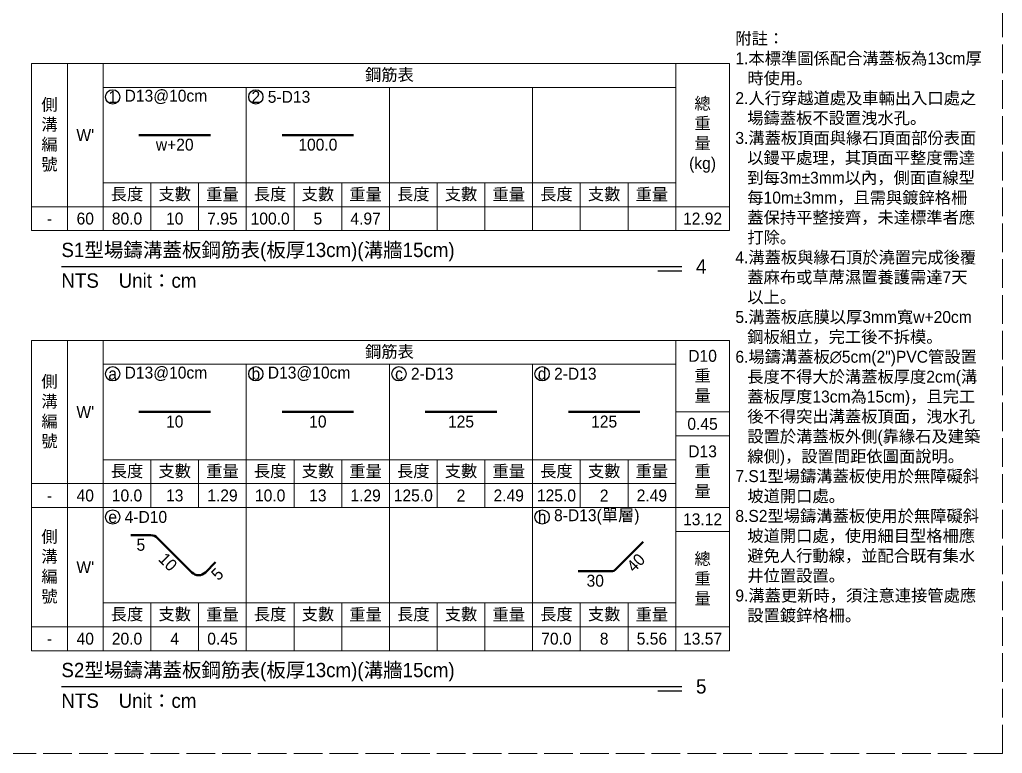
# Model space of a CAD drawing. Extents: x -4891 to 4829, y -5666 to -3242.
# Drawn here: x -3592.8 to -3180.9, y -4196.3 to -3888.9 of the extents above; entities that cross this region are included whole.
import ezdxf

# ---------------------------------------------------------------- set-up
doc = ezdxf.new("R2010")
doc.units = 0
doc.header["$MEASUREMENT"] = 0
doc.linetypes.add('ACAD_ISO02W100', pattern=[15, 12, -3])
doc.layers.add('一、1.基本-圖框', color=7, linetype='Continuous', lineweight=20)
doc.layers.add('二、5.繪圖-鋼筋', color=60, linetype='Continuous', lineweight=50)
doc.layers.add('一、4.基本-隱藏', color=9, linetype='ACAD_ISO02W100', lineweight=20, plot=False)
doc.layers.add('三、1.文字-說明文字', color=2, linetype='Continuous')
doc.layers.add('三、3.文字-註解文字', color=2, linetype='Continuous')
doc.styles.add('次圖名(詳圖)', font='MS PGothic.ttf', dxfattribs={"height": 6})
doc.styles.add('註解文字', font='MS PGothic.ttf', dxfattribs={"height": 5})

msp = doc.modelspace()

# ---------------------------------------------------------------- linework, layer by layer
at = {"layer": '一、1.基本-圖框'}
for points in [[(-3587.759, -3907.296), (-3572.759, -3907.296), (-3572.759, -3967.296), (-3587.759, -3967.296)], [(-3572.759, -3907.296), (-3557.759, -3907.296), (-3557.759, -3967.296), (-3572.759, -3967.296)], [(-3557.759, -3907.296), (-3317.759, -3907.296), (-3317.759, -3917.296), (-3557.759, -3917.296)], [(-3317.759, -3907.296), (-3295.259, -3907.296), (-3295.259, -3967.296), (-3317.759, -3967.296)], [(-3497.759, -3917.296), (-3557.759, -3917.296), (-3557.759, -3957.296), (-3497.759, -3957.296)], [(-3437.759, -3917.296), (-3497.759, -3917.296), (-3497.759, -3957.296), (-3437.759, -3957.296)], [(-3377.759, -3917.296), (-3437.759, -3917.296), (-3437.759, -3957.296), (-3377.759, -3957.296)], [(-3317.759, -3917.296), (-3377.759, -3917.296), (-3377.759, -3957.296), (-3317.759, -3957.296)], [(-3557.759, -3957.296), (-3537.759, -3957.296), (-3537.759, -3967.296), (-3557.759, -3967.296)], [(-3537.759, -3957.296), (-3517.759, -3957.296), (-3517.759, -3967.296), (-3537.759, -3967.296)], [(-3517.759, -3957.296), (-3497.759, -3957.296), (-3497.759, -3967.296), (-3517.759, -3967.296)], [(-3497.759, -3957.296), (-3477.759, -3957.296), (-3477.759, -3967.296), (-3497.759, -3967.296)], [(-3477.759, -3957.296), (-3457.759, -3957.296), (-3457.759, -3967.296), (-3477.759, -3967.296)], [(-3457.759, -3957.296), (-3437.759, -3957.296), (-3437.759, -3967.296), (-3457.759, -3967.296)], [(-3437.759, -3957.296), (-3417.759, -3957.296), (-3417.759, -3967.296), (-3437.759, -3967.296)], [(-3417.759, -3957.296), (-3397.759, -3957.296), (-3397.759, -3967.296), (-3417.759, -3967.296)], [(-3397.759, -3957.296), (-3377.759, -3957.296), (-3377.759, -3967.296), (-3397.759, -3967.296)], [(-3377.759, -3957.296), (-3357.759, -3957.296), (-3357.759, -3967.296), (-3377.759, -3967.296)], [(-3357.759, -3957.296), (-3337.759, -3957.296), (-3337.759, -3967.296), (-3357.759, -3967.296)], [(-3337.759, -3957.296), (-3317.759, -3957.296), (-3317.759, -3967.296), (-3337.759, -3967.296)], [(-3587.759, -3967.296), (-3572.759, -3967.296), (-3572.759, -3977.296), (-3587.759, -3977.296)], [(-3572.759, -3967.296), (-3557.759, -3967.296), (-3557.759, -3977.296), (-3572.759, -3977.296)], [(-3557.759, -3967.296), (-3537.759, -3967.296), (-3537.759, -3977.296), (-3557.759, -3977.296)], [(-3537.759, -3967.296), (-3517.759, -3967.296), (-3517.759, -3977.296), (-3537.759, -3977.296)], [(-3517.759, -3967.296), (-3497.759, -3967.296), (-3497.759, -3977.296), (-3517.759, -3977.296)], [(-3497.759, -3967.296), (-3477.759, -3967.296), (-3477.759, -3977.296), (-3497.759, -3977.296)], [(-3477.759, -3967.296), (-3457.759, -3967.296), (-3457.759, -3977.296), (-3477.759, -3977.296)], [(-3457.759, -3967.296), (-3437.759, -3967.296), (-3437.759, -3977.296), (-3457.759, -3977.296)], [(-3437.759, -3967.296), (-3417.759, -3967.296), (-3417.759, -3977.296), (-3437.759, -3977.296)], [(-3417.759, -3967.296), (-3397.759, -3967.296), (-3397.759, -3977.296), (-3417.759, -3977.296)], [(-3397.759, -3967.296), (-3377.759, -3967.296), (-3377.759, -3977.296), (-3397.759, -3977.296)], [(-3377.759, -3967.296), (-3357.759, -3967.296), (-3357.759, -3977.296), (-3377.759, -3977.296)], [(-3357.759, -3967.296), (-3337.759, -3967.296), (-3337.759, -3977.296), (-3357.759, -3977.296)], [(-3337.759, -3967.296), (-3317.759, -3967.296), (-3317.759, -3977.296), (-3337.759, -3977.296)], [(-3317.759, -3967.296), (-3295.259, -3967.296), (-3295.259, -3977.296), (-3317.759, -3977.296)], [(-3587.759, -4023.296), (-3572.759, -4023.296), (-3572.759, -4083.296), (-3587.759, -4083.296)], [(-3572.759, -4023.296), (-3557.759, -4023.296), (-3557.759, -4083.296), (-3572.759, -4083.296)], [(-3557.759, -4023.296), (-3317.759, -4023.296), (-3317.759, -4033.296), (-3557.759, -4033.296)], [(-3317.759, -4023.296), (-3295.259, -4023.296), (-3295.259, -4053.296), (-3317.759, -4053.296)], [(-3497.759, -4033.296), (-3557.759, -4033.296), (-3557.759, -4073.296), (-3497.759, -4073.296)], [(-3437.759, -4033.296), (-3497.759, -4033.296), (-3497.759, -4073.296), (-3437.759, -4073.296)], [(-3377.759, -4033.296), (-3437.759, -4033.296), (-3437.759, -4073.296), (-3377.759, -4073.296)], [(-3317.759, -4033.296), (-3377.759, -4033.296), (-3377.759, -4073.296), (-3317.759, -4073.296)], [(-3317.759, -4053.296), (-3295.259, -4053.296), (-3295.259, -4063.296), (-3317.759, -4063.296)], [(-3317.759, -4063.296), (-3295.259, -4063.296), (-3295.259, -4093.296), (-3317.759, -4093.296)], [(-3557.759, -4073.296), (-3537.759, -4073.296), (-3537.759, -4083.296), (-3557.759, -4083.296)], [(-3537.759, -4073.296), (-3517.759, -4073.296), (-3517.759, -4083.296), (-3537.759, -4083.296)], [(-3517.759, -4073.296), (-3497.759, -4073.296), (-3497.759, -4083.296), (-3517.759, -4083.296)], [(-3497.759, -4073.296), (-3477.759, -4073.296), (-3477.759, -4083.296), (-3497.759, -4083.296)], [(-3477.759, -4073.296), (-3457.759, -4073.296), (-3457.759, -4083.296), (-3477.759, -4083.296)], [(-3457.759, -4073.296), (-3437.759, -4073.296), (-3437.759, -4083.296), (-3457.759, -4083.296)], [(-3437.759, -4073.296), (-3417.759, -4073.296), (-3417.759, -4083.296), (-3437.759, -4083.296)], [(-3417.759, -4073.296), (-3397.759, -4073.296), (-3397.759, -4083.296), (-3417.759, -4083.296)], [(-3397.759, -4073.296), (-3377.759, -4073.296), (-3377.759, -4083.296), (-3397.759, -4083.296)], [(-3377.759, -4073.296), (-3357.759, -4073.296), (-3357.759, -4083.296), (-3377.759, -4083.296)], [(-3357.759, -4073.296), (-3337.759, -4073.296), (-3337.759, -4083.296), (-3357.759, -4083.296)], [(-3337.759, -4073.296), (-3317.759, -4073.296), (-3317.759, -4083.296), (-3337.759, -4083.296)], [(-3587.759, -4083.296), (-3572.759, -4083.296), (-3572.759, -4093.296), (-3587.759, -4093.296)], [(-3572.759, -4083.296), (-3557.759, -4083.296), (-3557.759, -4093.296), (-3572.759, -4093.296)], [(-3557.759, -4083.296), (-3537.759, -4083.296), (-3537.759, -4093.296), (-3557.759, -4093.296)], [(-3537.759, -4083.296), (-3517.759, -4083.296), (-3517.759, -4093.296), (-3537.759, -4093.296)], [(-3517.759, -4083.296), (-3497.759, -4083.296), (-3497.759, -4093.296), (-3517.759, -4093.296)], [(-3497.759, -4083.296), (-3477.759, -4083.296), (-3477.759, -4093.296), (-3497.759, -4093.296)], [(-3477.759, -4083.296), (-3457.759, -4083.296), (-3457.759, -4093.296), (-3477.759, -4093.296)], [(-3457.759, -4083.296), (-3437.759, -4083.296), (-3437.759, -4093.296), (-3457.759, -4093.296)], [(-3437.759, -4083.296), (-3417.759, -4083.296), (-3417.759, -4093.296), (-3437.759, -4093.296)], [(-3417.759, -4083.296), (-3397.759, -4083.296), (-3397.759, -4093.296), (-3417.759, -4093.296)], [(-3397.759, -4083.296), (-3377.759, -4083.296), (-3377.759, -4093.296), (-3397.759, -4093.296)], [(-3377.759, -4083.296), (-3357.759, -4083.296), (-3357.759, -4093.296), (-3377.759, -4093.296)], [(-3357.759, -4083.296), (-3337.759, -4083.296), (-3337.759, -4093.296), (-3357.759, -4093.296)], [(-3337.759, -4083.296), (-3317.759, -4083.296), (-3317.759, -4093.296), (-3337.759, -4093.296)], [(-3587.759, -4093.296), (-3572.759, -4093.296), (-3572.759, -4143.296), (-3587.759, -4143.296)], [(-3572.759, -4093.296), (-3557.759, -4093.296), (-3557.759, -4143.296), (-3572.759, -4143.296)], [(-3497.759, -4093.296), (-3557.759, -4093.296), (-3557.759, -4133.296), (-3497.759, -4133.296)], [(-3437.759, -4093.296), (-3497.759, -4093.296), (-3497.759, -4133.296), (-3437.759, -4133.296)], [(-3377.759, -4093.296), (-3437.759, -4093.296), (-3437.759, -4133.296), (-3377.759, -4133.296)], [(-3317.759, -4093.296), (-3377.759, -4093.296), (-3377.759, -4133.296), (-3317.759, -4133.296)], [(-3317.759, -4093.296), (-3295.259, -4093.296), (-3295.259, -4103.296), (-3317.759, -4103.296)], [(-3557.759, -4133.296), (-3537.759, -4133.296), (-3537.759, -4143.296), (-3557.759, -4143.296)], [(-3537.759, -4133.296), (-3517.759, -4133.296), (-3517.759, -4143.296), (-3537.759, -4143.296)], [(-3517.759, -4133.296), (-3497.759, -4133.296), (-3497.759, -4143.296), (-3517.759, -4143.296)], [(-3497.759, -4133.296), (-3477.759, -4133.296), (-3477.759, -4143.296), (-3497.759, -4143.296)], [(-3477.759, -4133.296), (-3457.759, -4133.296), (-3457.759, -4143.296), (-3477.759, -4143.296)], [(-3457.759, -4133.296), (-3437.759, -4133.296), (-3437.759, -4143.296), (-3457.759, -4143.296)], [(-3437.759, -4133.296), (-3417.759, -4133.296), (-3417.759, -4143.296), (-3437.759, -4143.296)], [(-3417.759, -4133.296), (-3397.759, -4133.296), (-3397.759, -4143.296), (-3417.759, -4143.296)], [(-3397.759, -4133.296), (-3377.759, -4133.296), (-3377.759, -4143.296), (-3397.759, -4143.296)], [(-3377.759, -4133.296), (-3357.759, -4133.296), (-3357.759, -4143.296), (-3377.759, -4143.296)], [(-3357.759, -4133.296), (-3337.759, -4133.296), (-3337.759, -4143.296), (-3357.759, -4143.296)], [(-3337.759, -4133.296), (-3317.759, -4133.296), (-3317.759, -4143.296), (-3337.759, -4143.296)], [(-3587.759, -4143.296), (-3572.759, -4143.296), (-3572.759, -4153.296), (-3587.759, -4153.296)], [(-3572.759, -4143.296), (-3557.759, -4143.296), (-3557.759, -4153.296), (-3572.759, -4153.296)], [(-3557.759, -4143.296), (-3537.759, -4143.296), (-3537.759, -4153.296), (-3557.759, -4153.296)], [(-3537.759, -4143.296), (-3517.759, -4143.296), (-3517.759, -4153.296), (-3537.759, -4153.296)], [(-3517.759, -4143.296), (-3497.759, -4143.296), (-3497.759, -4153.296), (-3517.759, -4153.296)], [(-3497.759, -4143.296), (-3477.759, -4143.296), (-3477.759, -4153.296), (-3497.759, -4153.296)], [(-3477.759, -4143.296), (-3457.759, -4143.296), (-3457.759, -4153.296), (-3477.759, -4153.296)], [(-3457.759, -4143.296), (-3437.759, -4143.296), (-3437.759, -4153.296), (-3457.759, -4153.296)], [(-3437.759, -4143.296), (-3417.759, -4143.296), (-3417.759, -4153.296), (-3437.759, -4153.296)], [(-3417.759, -4143.296), (-3397.759, -4143.296), (-3397.759, -4153.296), (-3417.759, -4153.296)], [(-3397.759, -4143.296), (-3377.759, -4143.296), (-3377.759, -4153.296), (-3397.759, -4153.296)], [(-3377.759, -4143.296), (-3357.759, -4143.296), (-3357.759, -4153.296), (-3377.759, -4153.296)], [(-3357.759, -4143.296), (-3337.759, -4143.296), (-3337.759, -4153.296), (-3357.759, -4153.296)], [(-3337.759, -4143.296), (-3317.759, -4143.296), (-3317.759, -4153.296), (-3337.759, -4153.296)], [(-3317.759, -4143.296), (-3295.259, -4143.296), (-3295.259, -4153.296), (-3317.759, -4153.296)]]:
    msp.add_lwpolyline(points, close=True, dxfattribs=at)
at = {"layer": '一、1.基本-圖框', "linetype": 'Continuous'}
msp.add_lwpolyline([(-3295.259, -4103.296), (-3317.759, -4103.296), (-3317.759, -4143.296), (-3295.259, -4143.296)], close=True, dxfattribs=at)
at = {"layer": '一、4.基本-隱藏'}
msp.add_lwpolyline([(-3960.855, -3689.296), (-3180.855, -3689.296), (-3180.855, -4196.296), (-3960.855, -4196.296)], close=True, dxfattribs=at)
at = {"layer": '三、3.文字-註解文字'}
for points in [[(-3575.259, -3992.296), (-3315.259, -3992.296)], [(-3315.259, -3994.296), (-3325.259, -3994.296)], [(-3575.259, -4168.296), (-3315.259, -4168.296)], [(-3315.259, -4170.296), (-3325.259, -4170.296)]]:
    msp.add_lwpolyline(points, dxfattribs=at)
for centre in [(-3553.759, -3921.296), (-3493.759, -3921.296), (-3553.759, -4037.296), (-3493.759, -4037.296), (-3433.759, -4037.296), (-3373.759, -4037.296), (-3553.759, -4097.296), (-3373.759, -4097.296)]:
    msp.add_circle(centre, 3, dxfattribs=at)
at = {"layer": '二、5.繪圖-鋼筋'}
for points in [[(-3542.759, -3937.296), (-3512.759, -3937.296)], [(-3482.759, -3937.296), (-3452.759, -3937.296)], [(-3542.759, -4053.296), (-3512.759, -4053.296)], [(-3482.759, -4053.296), (-3452.759, -4053.296)], [(-3422.759, -4053.296), (-3392.759, -4053.296)], [(-3362.759, -4053.296), (-3332.759, -4053.296)]]:
    msp.add_lwpolyline(points, dxfattribs=at)
for points in [[(-3546.131, -4104.924), (-3537.787, -4104.924, -0.1989124), (-3534.959, -4106.096), (-3520.559, -4120.496, 0.4142136), (-3514.902, -4120.496), (-3510.66, -4116.253)], [(-3358.683, -4119.977), (-3344.305, -4119.977, 0.1989124), (-3343.244, -4119.538), (-3331.393, -4107.687)]]:
    msp.add_lwpolyline(points, format="xyb", dxfattribs=at)

# ---------------------------------------------------------------- texts
at = {"layer": '一、1.基本-圖框', "char_height": 5, "attachment_point": 5, "style": '註解文字'}
for s, width, insert in [('{\\fMS PGothic|b0|i0|c128|p34;鋼筋表}', 128.86758, (-3437.759, -3912.296)), ('側溝編號', 5, (-3580.259, -3937.296)), ('總{\\fMS PGothic|b0|i0|c128|p34;重量(kg)}', 5, (-3306.509, -3937.296)), ("W'", 17.80786, (-3565.259, -3937.296)), ('{\\fMS PGothic|b0|i0|c128|p34;長度}', 17.80786, (-3547.759, -3962.296)), ('支數', 17.80786, (-3527.759, -3962.296)), ('重量', 17.80786, (-3507.759, -3962.296)), ('{\\fMS PGothic|b0|i0|c128|p34;長度}', 17.80786, (-3487.759, -3962.296)), ('支數', 17.80786, (-3467.759, -3962.296)), ('重量', 17.80786, (-3447.759, -3962.296)), ('{\\fMS PGothic|b0|i0|c128|p34;長度}', 17.80786, (-3427.759, -3962.296)), ('支數', 17.80786, (-3407.759, -3962.296)), ('重量', 17.80786, (-3387.759, -3962.296)), ('{\\fMS PGothic|b0|i0|c128|p34;長度}', 17.80786, (-3367.759, -3962.296)), ('支數', 17.80786, (-3347.759, -3962.296)), ('重量', 17.80786, (-3327.759, -3962.296)), ('{\\fMS PGothic|b0|i0|c128|p34;鋼筋表}', 128.86758, (-3437.759, -4028.296)), ('{\\fMS PGothic|b0|i0|c128|p34;D10\\P重量}', 5, (-3306.509, -4038.296)), ('側溝編號', 5, (-3580.259, -4053.296)), ("W'", 17.80786, (-3565.259, -4053.296)), ('{\\fMS PGothic|b0|i0|c128|p34;D13\\P重量}', 5, (-3306.509, -4078.296)), ('{\\fMS PGothic|b0|i0|c128|p34;長度}', 17.80786, (-3547.759, -4078.296)), ('支數', 17.80786, (-3527.759, -4078.296)), ('重量', 17.80786, (-3507.759, -4078.296)), ('{\\fMS PGothic|b0|i0|c128|p34;長度}', 17.80786, (-3487.759, -4078.296)), ('支數', 17.80786, (-3467.759, -4078.296)), ('重量', 17.80786, (-3447.759, -4078.296)), ('{\\fMS PGothic|b0|i0|c128|p34;長度}', 17.80786, (-3427.759, -4078.296)), ('支數', 17.80786, (-3407.759, -4078.296)), ('重量', 17.80786, (-3387.759, -4078.296)), ('{\\fMS PGothic|b0|i0|c128|p34;長度}', 17.80786, (-3367.759, -4078.296)), ('支數', 17.80786, (-3347.759, -4078.296)), ('重量', 17.80786, (-3327.759, -4078.296)), ('側溝編號', 5, (-3580.259, -4118.296)), ('總重量', 5, (-3306.509, -4123.296)), ("W'", 17.80786, (-3565.259, -4118.296)), ('{\\fMS PGothic|b0|i0|c128|p34;長度}', 17.80786, (-3547.759, -4138.296)), ('支數', 17.80786, (-3527.759, -4138.296)), ('重量', 17.80786, (-3507.759, -4138.296)), ('{\\fMS PGothic|b0|i0|c128|p34;長度}', 17.80786, (-3487.759, -4138.296)), ('支數', 17.80786, (-3467.759, -4138.296)), ('重量', 17.80786, (-3447.759, -4138.296)), ('{\\fMS PGothic|b0|i0|c128|p34;長度}', 17.80786, (-3427.759, -4138.296)), ('支數', 17.80786, (-3407.759, -4138.296)), ('重量', 17.80786, (-3387.759, -4138.296)), ('{\\fMS PGothic|b0|i0|c128|p34;長度}', 17.80786, (-3367.759, -4138.296)), ('支數', 17.80786, (-3347.759, -4138.296)), ('重量', 17.80786, (-3327.759, -4138.296))]:
    msp.add_mtext_dynamic_manual_height_columns(s, width=width, gutter_width=30, heights=[0], dxfattribs=dict(at, insert=insert))
at = {"layer": '三、1.文字-說明文字', "insert": (-3292.759, -3894.296), "char_height": 5, "attachment_point": 1, "style": '註解文字'}
msp.add_mtext_dynamic_manual_height_columns('{\\fMS PGothic|b0|i0|c128|p34;附註：\\P\\pi-5,l5;1.本標準圖係配合溝蓋板為13cm厚時使用。\\P2.人行穿越道處及車輛出入口處之場鑄蓋板不設置洩水孔。\\P3.溝蓋板頂面與緣石頂面部份表面以鏝平處理，其頂面平整度需達到每3m±3mm以\\fPMingLiU|b0|i0|c136|p18;內\\fMS PGothic|b0|i0|c128|p34;，側面直線型每10m±3mm，且需與鍍鋅格柵蓋保持平整接齊，未達標準者應打除。\\P4.溝蓋板與緣石頂於澆置完成後覆蓋麻布或草蓆濕置養護需達7天以上。\\P5.溝蓋板底膜以厚3mm寬w+20cm鋼板組立，完工後不拆模。\\P6.場鑄溝蓋板∅5cm(2")PVC管設置長度不得大於溝蓋板厚度2cm(溝蓋板厚度13cm為15cm)，且完工後不得突出溝蓋板頂面，洩水孔設置於溝蓋板外側(靠緣石及建築線側)，設置間距依圖面\\fPMingLiU|b0|i0|c136|p18;說\\fMS PGothic|b0|i0|c128|p34;明。\\P7.S1型場鑄溝蓋板使用於無障礙斜坡道開口處。\\P8.S2型場鑄溝蓋板使用於無障礙斜坡道開口處，使用細目型格柵應避免人行動線，並配合既有集水井位置設置。\\P9.溝蓋更新時，須注意連接管處應設置鍍鋅格柵。}', width=103.18814, gutter_width=30, heights=[0], dxfattribs=at)
at = {"layer": '三、3.文字-註解文字'}
for s, width, gutter_width, insert, char_height, attachment_point, style in [('1', 8.38231, 30, (-3553.759, -3921.296), 5, 5, '註解文字'), ('{\\fMS PGothic|b0|i0|c128|p34;D13@1}0{\\fMS PGothic|b0|i0|c128|p34;cm}', 6.06582, 30, (-3548.759, -3921.296), 5, 4, '註解文字'), ('2', 8.38231, 30, (-3493.759, -3921.296), 5, 5, '註解文字'), ('5-D13', 6.06582, 30, (-3488.759, -3921.296), 5, 4, '註解文字'), ('{\\fMS PGothic|b0|i0|c128|p34;w+20}', 5.41119, 25, (-3527.759, -3938.796), 5, 2, '註解文字'), ('{\\fMS PGothic|b0|i0|c128|p34;100.0}', 5.41119, 25, (-3467.759, -3938.796), 5, 2, '註解文字'), ('60', 9.06048, 30, (-3565.259, -3972.296), 5, 5, '註解文字'), ('80.0', 9.06048, 30, (-3547.759, -3972.296), 5, 5, '註解文字'), ('10', 9.06048, 30, (-3527.759, -3972.296), 5, 5, '註解文字'), ('7.95', 9.06048, 30, (-3507.759, -3972.296), 5, 5, '註解文字'), ('100.0', 9.06048, 30, (-3487.759, -3972.296), 5, 5, '註解文字'), ('5', 9.06048, 30, (-3467.759, -3972.296), 5, 5, '註解文字'), ('4.97', 9.06048, 30, (-3447.759, -3972.296), 5, 5, '註解文字'), ('12.92', 9.06048, 30, (-3306.509, -3972.296), 5, 5, '註解文字'), ('-', 9.06048, 30, (-3580.259, -3972.296), 5, 5, '註解文字'), ('S{\\fMS PGothic|b0|i0|c128|p34;1型場鑄溝蓋板鋼筋表(板厚13cm)}(溝牆15cm)', 215.37549, 15, (-3575.259, -3986.296), 6, 4, '次圖名(詳圖)'), ('4', 3, 15, (-3309.259, -3992.296), 6, 4, '次圖名(詳圖)'), ('NTS{\\fMS PGothic|b0|i0|c128|p34;^IUnit：cm}', 136.03259, 15, (-3575.259, -3998.296), 6, 4, '次圖名(詳圖)'), ('a', 8.38231, 30, (-3553.759, -4037.296), 5, 5, '註解文字'), ('{\\fMS PGothic|b0|i0|c128|p34;D13@1}0{\\fMS PGothic|b0|i0|c128|p34;cm}', 6.06582, 30, (-3548.759, -4037.296), 5, 4, '註解文字'), ('b', 8.38231, 30, (-3493.759, -4037.296), 5, 5, '註解文字'), ('{\\fMS PGothic|b0|i0|c128|p34;D13@1}0{\\fMS PGothic|b0|i0|c128|p34;cm}', 6.06582, 30, (-3488.759, -4037.296), 5, 4, '註解文字'), ('c', 8.38231, 30, (-3433.759, -4037.296), 5, 5, '註解文字'), ('2-D13', 6.06582, 30, (-3428.759, -4037.296), 5, 4, '註解文字'), ('d', 8.38231, 30, (-3373.759, -4037.296), 5, 5, '註解文字'), ('2-D13', 6.06582, 30, (-3368.759, -4037.296), 5, 4, '註解文字'), ('{\\fMS PGothic|b0|i0|c128|p34;10}', 5.41119, 25, (-3527.759, -4054.796), 5, 2, '註解文字'), ('{\\fMS PGothic|b0|i0|c128|p34;10}', 5.41119, 25, (-3467.759, -4054.796), 5, 2, '註解文字'), ('{\\fMS PGothic|b0|i0|c128|p34;125}', 5.41119, 25, (-3407.759, -4054.796), 5, 2, '註解文字'), ('{\\fMS PGothic|b0|i0|c128|p34;125}', 5.41119, 25, (-3347.759, -4054.796), 5, 2, '註解文字'), ('0.45', 9.06048, 30, (-3306.509, -4058.296), 5, 5, '註解文字'), ('40', 9.06048, 30, (-3565.259, -4088.296), 5, 5, '註解文字'), ('10.0', 9.06048, 30, (-3547.759, -4088.296), 5, 5, '註解文字'), ('13', 9.06048, 30, (-3527.759, -4088.296), 5, 5, '註解文字'), ('1.29', 9.06048, 30, (-3507.759, -4088.296), 5, 5, '註解文字'), ('10.0', 9.06048, 30, (-3487.759, -4088.296), 5, 5, '註解文字'), ('13', 9.06048, 30, (-3467.759, -4088.296), 5, 5, '註解文字'), ('1.29', 9.06048, 30, (-3447.759, -4088.296), 5, 5, '註解文字'), ('125.0', 9.06048, 30, (-3427.759, -4088.296), 5, 5, '註解文字'), ('2', 9.06048, 30, (-3407.759, -4088.296), 5, 5, '註解文字'), ('2.49', 9.06048, 30, (-3387.759, -4088.296), 5, 5, '註解文字'), ('125.0', 9.06048, 30, (-3367.759, -4088.296), 5, 5, '註解文字'), ('2', 9.06048, 30, (-3347.759, -4088.296), 5, 5, '註解文字'), ('2.49', 9.06048, 30, (-3327.759, -4088.296), 5, 5, '註解文字'), ('-', 9.06048, 30, (-3580.259, -4088.296), 5, 5, '註解文字'), ('8-D13(單層)', 38.07441, 30, (-3368.759, -4097.296), 5, 4, '註解文字'), ('e', 8.38231, 30, (-3553.759, -4097.296), 5, 5, '註解文字'), ('4-D10', 6.06582, 30, (-3548.759, -4097.296), 5, 4, '註解文字'), ('h', 8.38231, 30, (-3373.759, -4097.296), 5, 5, '註解文字'), ('13.12', 9.06048, 30, (-3306.509, -4098.296), 5, 5, '註解文字'), ('{\\fMS PGothic|b0|i0|c128|p34;5}', 5.41119, 25, (-3541.959, -4106.424), 5, 2, '註解文字'), ('{\\fMS PGothic|b0|i0|c128|p34;30}', 5.41119, 25, (-3351.494, -4121.477), 5, 2, '註解文字'), ('40', 9.06048, 30, (-3565.259, -4148.296), 5, 5, '註解文字'), ('20.0', 9.06048, 30, (-3547.759, -4148.296), 5, 5, '註解文字'), ('4', 9.06048, 30, (-3527.759, -4148.296), 5, 5, '註解文字'), ('0.45', 9.06048, 30, (-3507.759, -4148.296), 5, 5, '註解文字'), ('70.0', 9.06048, 30, (-3367.759, -4148.296), 5, 5, '註解文字'), ('8', 9.06048, 30, (-3347.759, -4148.296), 5, 5, '註解文字'), ('5.56', 9.06048, 30, (-3327.759, -4148.296), 5, 5, '註解文字'), ('13.57', 9.06048, 30, (-3306.509, -4148.296), 5, 5, '註解文字'), ('-', 9.06048, 30, (-3580.259, -4148.296), 5, 5, '註解文字'), ('S{\\fMS PGothic|b0|i0|c128|p34;2型場鑄溝蓋板鋼筋表(板厚13cm)}(溝牆15cm)', 215.37549, 15, (-3575.259, -4162.296), 6, 4, '次圖名(詳圖)'), ('5', 3, 15, (-3309.259, -4168.296), 6, 4, '次圖名(詳圖)'), ('NTS{\\fMS PGothic|b0|i0|c128|p34;^IUnit：cm}', 136.03259, 15, (-3575.259, -4174.296), 6, 4, '次圖名(詳圖)')]:
    msp.add_mtext_dynamic_manual_height_columns(s, width=width, gutter_width=gutter_width, heights=[0], dxfattribs=dict(at, insert=insert, char_height=char_height, attachment_point=attachment_point, style=style))
at = {"layer": '三、3.文字-註解文字', "char_height": 5, "attachment_point": 2, "style": '註解文字'}
for s, insert, rotation in [('{\\fMS PGothic|b0|i0|c128|p34;10}', (-3528.82, -4114.356), 314.93188), ('{\\fMS PGothic|b0|i0|c128|p34;40}', (-3336.258, -4114.673), 45.18682), ('{\\fMS PGothic|b0|i0|c128|p34;5}', (-3511.72, -4119.435), 45.41649)]:
    msp.add_mtext_dynamic_manual_height_columns(s, width=5.41119, gutter_width=25, heights=[0], dxfattribs=dict(at, insert=insert, rotation=rotation))

doc.saveas('drawing.dxf')
